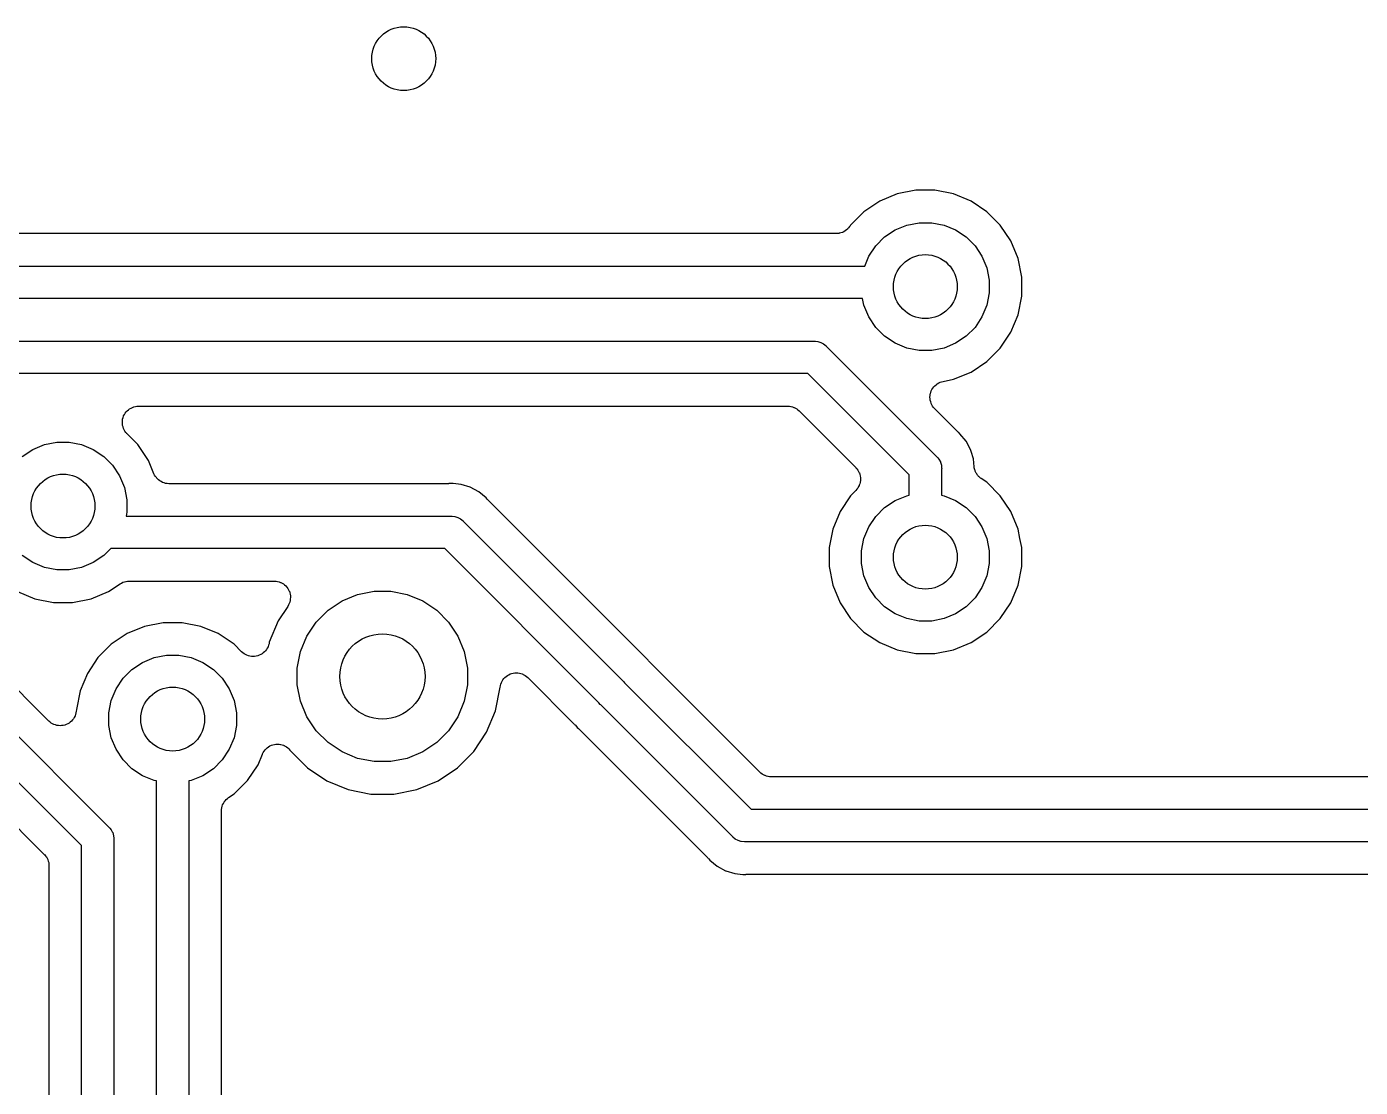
# Model space of a CAD drawing. Extents: x 0.48 to 2.43, y -7.79 to -4.85.
# Drawn here: x 1.7256 to 1.9722, y -5.8476 to -5.6516 of the extents above; entities that cross this region are included whole.
import ezdxf

# ---------------------------------------------------------------- set-up
doc = ezdxf.new("R2010")
doc.units = 0
doc.header["$MEASUREMENT"] = 0
doc.layers.add('BLACK', color=7, linetype='CONTINUOUS')

msp = doc.modelspace()

# ---------------------------------------------------------------- linework, layer by layer
at = {"layer": 'BLACK', "linetype": 'CONTINUOUS'}
for p, q in [((1.8833, -5.68382), (1.88038, -5.68577)), ((1.88654, -5.68248), (1.8833, -5.68382)), ((1.88998, -5.6818), (1.88654, -5.68248)), ((1.89349, -5.6818), (1.88998, -5.6818)), ((1.89693, -5.68248), (1.89349, -5.6818)), ((1.90017, -5.68382), (1.89693, -5.68248)), ((1.90309, -5.68577), (1.90017, -5.68382)), ((1.88038, -5.68577), (1.8779, -5.68825)), ((1.90461, -5.6873), (1.90309, -5.68577)), ((1.87754, -5.68873), (1.87736, -5.68895)), ((1.87772, -5.68852), (1.87754, -5.68873)), ((1.87773, -5.6885), (1.87772, -5.68852)), ((1.87774, -5.68849), (1.87773, -5.6885)), ((1.87773, -5.6885), (1.87773, -5.6885)), ((1.87773, -5.6885), (1.87773, -5.6885)), ((1.8779, -5.68825), (1.87774, -5.68849)), ((1.88614, -5.68914), (1.88829, -5.68825)), ((1.88829, -5.68825), (1.89057, -5.6878)), ((1.89057, -5.6878), (1.8929, -5.6878)), ((1.8929, -5.6878), (1.89518, -5.68825)), ((1.89518, -5.68825), (1.89733, -5.68914)), ((1.90462, -5.6873), (1.90461, -5.6873)), ((1.90557, -5.68825), (1.90462, -5.6873)), ((1.90752, -5.69117), (1.90557, -5.68825)), ((1.87525, -5.68982), (1.63118, -5.68982)), ((1.87553, -5.68979), (1.87525, -5.68982)), ((1.8758, -5.68977), (1.87553, -5.68979)), ((1.87582, -5.68976), (1.8758, -5.68977)), ((1.87583, -5.68976), (1.87582, -5.68976)), ((1.8761, -5.68968), (1.87583, -5.68976)), ((1.87636, -5.6896), (1.8761, -5.68968)), ((1.87638, -5.6896), (1.87636, -5.6896)), ((1.87639, -5.68959), (1.87638, -5.6896)), ((1.87664, -5.68946), (1.87639, -5.68959)), ((1.87688, -5.68933), (1.87664, -5.68946)), ((1.87689, -5.68932), (1.87688, -5.68933)), ((1.87691, -5.68932), (1.87689, -5.68932)), ((1.87712, -5.68914), (1.87691, -5.68932)), ((1.87734, -5.68897), (1.87712, -5.68914)), ((1.87735, -5.68896), (1.87734, -5.68897)), ((1.87736, -5.68895), (1.87735, -5.68896)), ((1.88256, -5.69208), (1.8842, -5.69043)), ((1.8842, -5.69043), (1.88614, -5.68914)), ((1.89733, -5.68914), (1.89926, -5.69043)), ((1.89926, -5.69043), (1.90091, -5.69208)), ((1.90886, -5.69441), (1.90752, -5.69117)), ((1.88127, -5.69401), (1.88256, -5.69208)), ((1.90091, -5.69208), (1.9022, -5.69401)), ((1.62562, -5.69582), (1.88052, -5.69582)), ((1.88052, -5.69582), (1.88127, -5.69401)), ((1.9022, -5.69401), (1.90309, -5.69616)), ((1.90309, -5.69616), (1.90354, -5.69844)), ((1.90954, -5.69785), (1.90886, -5.69441)), ((1.90354, -5.69844), (1.90354, -5.70077)), ((1.90954, -5.70136), (1.90954, -5.69785)), ((1.90354, -5.70077), (1.90309, -5.70305)), ((1.88013, -5.70182), (1.62562, -5.70182)), ((1.88038, -5.70305), (1.88013, -5.70182)), ((1.88127, -5.7052), (1.88038, -5.70305)), ((1.90309, -5.70305), (1.9022, -5.7052)), ((1.90886, -5.7048), (1.90954, -5.70136)), ((1.88256, -5.70714), (1.88127, -5.7052)), ((1.9022, -5.7052), (1.90091, -5.70714)), ((1.90752, -5.70804), (1.90886, -5.7048)), ((1.8842, -5.70878), (1.88256, -5.70714)), ((1.90091, -5.70714), (1.89926, -5.70878)), ((1.90557, -5.71096), (1.90752, -5.70804)), ((1.63402, -5.70969), (1.8711, -5.70969)), ((1.8711, -5.70969), (1.87125, -5.70968)), ((1.87125, -5.70968), (1.87139, -5.70969)), ((1.87139, -5.70969), (1.87139, -5.70969)), ((1.87139, -5.70969), (1.87183, -5.70974)), ((1.87183, -5.70974), (1.8724, -5.70991)), ((1.8724, -5.70991), (1.87292, -5.71019)), ((1.87292, -5.71019), (1.87338, -5.71056)), ((1.87338, -5.71056), (1.87347, -5.71068)), ((1.87347, -5.71068), (1.89375, -5.73095)), ((1.88614, -5.71007), (1.8842, -5.70878)), ((1.88829, -5.71096), (1.88614, -5.71007)), ((1.89057, -5.71142), (1.88829, -5.71096)), ((1.89518, -5.71096), (1.8929, -5.71142)), ((1.89733, -5.71007), (1.89518, -5.71096)), ((1.89926, -5.70878), (1.89733, -5.71007)), ((1.90309, -5.71344), (1.90557, -5.71096)), ((1.8929, -5.71142), (1.89057, -5.71142)), ((1.90017, -5.71539), (1.90309, -5.71344)), ((1.87, -5.71569), (1.63512, -5.71569)), ((1.88873, -5.73442), (1.87, -5.71569)), ((1.89693, -5.71673), (1.90017, -5.71539)), ((1.89295, -5.71864), (1.89309, -5.71838)), ((1.89309, -5.71838), (1.8931, -5.71838)), ((1.8931, -5.71837), (1.89328, -5.71816)), ((1.8931, -5.71838), (1.8931, -5.71837)), ((1.89328, -5.71816), (1.89347, -5.71793)), ((1.89347, -5.71793), (1.89348, -5.71792)), ((1.89347, -5.71793), (1.89347, -5.71793)), ((1.89348, -5.71792), (1.8937, -5.71774)), ((1.8937, -5.71774), (1.89392, -5.71756)), ((1.89392, -5.71756), (1.89393, -5.71756)), ((1.89393, -5.71755), (1.89419, -5.71742)), ((1.89393, -5.71756), (1.89393, -5.71755)), ((1.89419, -5.71742), (1.89444, -5.71729)), ((1.89444, -5.71729), (1.89444, -5.71728)), ((1.89444, -5.71728), (1.89445, -5.71728)), ((1.89445, -5.71728), (1.89472, -5.7172)), ((1.89472, -5.7172), (1.895, -5.71712)), ((1.895, -5.71712), (1.89693, -5.71673)), ((1.89258, -5.72003), (1.89261, -5.71975)), ((1.89258, -5.72004), (1.89258, -5.72003)), ((1.89258, -5.72003), (1.89258, -5.72003)), ((1.89261, -5.72032), (1.89258, -5.72004)), ((1.89261, -5.71975), (1.89264, -5.71946)), ((1.89263, -5.72061), (1.89261, -5.72032)), ((1.89263, -5.72062), (1.89263, -5.72061)), ((1.89264, -5.72062), (1.89263, -5.72062)), ((1.89264, -5.71946), (1.89264, -5.71945)), ((1.89264, -5.71945), (1.89265, -5.71945)), ((1.89272, -5.72089), (1.89264, -5.72062)), ((1.89265, -5.71945), (1.89273, -5.71918)), ((1.8928, -5.72117), (1.89272, -5.72089)), ((1.89273, -5.71918), (1.89282, -5.7189)), ((1.89282, -5.71889), (1.89295, -5.71864)), ((1.89282, -5.7189), (1.89282, -5.71889)), ((1.89282, -5.71889), (1.89282, -5.71889)), ((1.74349, -5.72352), (1.74362, -5.72327)), ((1.74362, -5.72327), (1.74376, -5.72302)), ((1.74376, -5.72302), (1.74377, -5.72301)), ((1.74377, -5.72301), (1.74396, -5.72278)), ((1.74377, -5.72301), (1.74377, -5.72301)), ((1.74396, -5.72278), (1.74414, -5.72256)), ((1.74414, -5.72256), (1.74437, -5.72237)), ((1.74414, -5.72256), (1.74414, -5.72256)), ((1.74414, -5.72256), (1.74414, -5.72256)), ((1.74437, -5.72237), (1.74459, -5.72219)), ((1.74459, -5.72219), (1.74459, -5.72219)), ((1.74459, -5.72219), (1.7446, -5.72219)), ((1.7446, -5.72219), (1.74486, -5.72205)), ((1.74486, -5.72205), (1.74511, -5.72192)), ((1.74511, -5.72192), (1.74511, -5.72192)), ((1.74511, -5.72192), (1.74512, -5.72192)), ((1.74512, -5.72192), (1.7454, -5.72183)), ((1.7454, -5.72183), (1.74567, -5.72175)), ((1.74567, -5.72175), (1.74567, -5.72175)), ((1.74567, -5.72175), (1.74568, -5.72175)), ((1.74568, -5.72175), (1.74596, -5.72172)), ((1.74596, -5.72172), (1.74625, -5.72169)), ((1.74625, -5.72169), (1.86627, -5.72169)), ((1.86627, -5.72169), (1.86629, -5.72169)), ((1.86629, -5.72169), (1.86629, -5.72169)), ((1.86629, -5.72169), (1.86629, -5.72169)), ((1.86629, -5.72169), (1.86632, -5.72169)), ((1.86632, -5.72169), (1.86659, -5.72172)), ((1.86659, -5.72172), (1.86687, -5.72175)), ((1.86687, -5.72175), (1.86688, -5.72176)), ((1.86688, -5.72176), (1.8669, -5.72176)), ((1.8669, -5.72176), (1.86716, -5.72184)), ((1.86716, -5.72184), (1.86743, -5.72192)), ((1.86743, -5.72192), (1.86744, -5.72193)), ((1.86744, -5.72193), (1.86746, -5.72194)), ((1.86746, -5.72194), (1.8677, -5.72207)), ((1.8677, -5.72207), (1.86794, -5.7222)), ((1.86794, -5.7222), (1.86796, -5.72221)), ((1.86796, -5.72221), (1.86797, -5.72222)), ((1.86797, -5.72222), (1.86818, -5.7224)), ((1.86818, -5.7224), (1.8684, -5.72257)), ((1.8684, -5.72257), (1.87887, -5.73304)), ((1.8928, -5.72118), (1.8928, -5.72117)), ((1.8928, -5.72119), (1.8928, -5.72118)), ((1.89293, -5.72143), (1.8928, -5.72119)), ((1.89307, -5.72169), (1.89293, -5.72143)), ((1.89307, -5.7217), (1.89307, -5.72169)), ((1.89325, -5.72192), (1.89307, -5.7217)), ((1.89307, -5.7217), (1.89307, -5.7217)), ((1.89343, -5.72215), (1.89325, -5.72192)), ((1.89344, -5.72216), (1.89343, -5.72215)), ((1.89346, -5.72218), (1.89344, -5.72216)), ((1.89344, -5.72216), (1.89344, -5.72216)), ((1.89344, -5.72216), (1.89344, -5.72216)), ((1.89768, -5.7264), (1.89346, -5.72218)), ((1.74325, -5.72466), (1.74328, -5.72438)), ((1.74325, -5.72467), (1.74325, -5.72466)), ((1.74328, -5.72495), (1.74325, -5.72467)), ((1.74325, -5.72467), (1.74325, -5.72467)), ((1.74328, -5.72438), (1.74331, -5.72409)), ((1.7433, -5.72525), (1.74328, -5.72495)), ((1.7433, -5.72526), (1.7433, -5.72525)), ((1.7433, -5.72525), (1.7433, -5.72525)), ((1.74338, -5.72553), (1.7433, -5.72526)), ((1.74331, -5.72408), (1.7434, -5.72381)), ((1.74331, -5.72409), (1.74331, -5.72408)), ((1.74331, -5.72408), (1.74331, -5.72408)), ((1.74347, -5.72581), (1.74338, -5.72553)), ((1.7434, -5.72381), (1.74348, -5.72353)), ((1.74347, -5.72582), (1.74347, -5.72581)), ((1.74347, -5.72581), (1.74347, -5.72581)), ((1.7436, -5.72607), (1.74347, -5.72582)), ((1.74348, -5.72353), (1.74349, -5.72353)), ((1.74349, -5.72353), (1.74349, -5.72352)), ((1.74373, -5.72633), (1.7436, -5.72607)), ((1.74374, -5.72633), (1.74373, -5.72633)), ((1.74374, -5.72634), (1.74374, -5.72633)), ((1.74392, -5.72655), (1.74374, -5.72634)), ((1.7441, -5.72678), (1.74392, -5.72655)), ((1.74411, -5.72679), (1.7441, -5.72678)), ((1.74413, -5.72681), (1.74411, -5.72679)), ((1.74411, -5.72679), (1.74411, -5.72679)), ((1.74411, -5.72679), (1.74411, -5.72679)), ((1.74612, -5.7288), (1.74413, -5.72681)), ((1.89778, -5.72648), (1.89768, -5.7264)), ((1.89787, -5.72657), (1.89778, -5.72648)), ((1.8979, -5.7266), (1.89787, -5.72657)), ((1.89813, -5.72679), (1.8979, -5.7266)), ((1.89925, -5.72816), (1.89813, -5.72679)), ((1.90009, -5.72972), (1.89925, -5.72816)), ((1.72475, -5.73098), (1.72669, -5.72969)), ((1.72669, -5.72969), (1.72884, -5.7288)), ((1.72884, -5.7288), (1.73112, -5.72835)), ((1.73112, -5.72835), (1.73345, -5.72835)), ((1.73345, -5.72835), (1.73573, -5.7288)), ((1.73573, -5.7288), (1.73788, -5.72969)), ((1.73788, -5.72969), (1.73981, -5.73098)), ((1.74807, -5.73172), (1.74612, -5.7288)), ((1.90019, -5.73007), (1.90009, -5.72972)), ((1.9006, -5.73142), (1.90019, -5.73007)), ((1.90019, -5.73007), (1.90019, -5.73007)), ((1.73981, -5.73098), (1.74146, -5.73263)), ((1.74146, -5.73263), (1.74275, -5.73456)), ((1.74909, -5.73418), (1.74807, -5.73172)), ((1.87887, -5.73304), (1.87888, -5.73306)), ((1.87888, -5.73306), (1.87888, -5.73306)), ((1.87888, -5.73306), (1.87888, -5.73306)), ((1.87888, -5.73306), (1.8789, -5.73307)), ((1.8789, -5.73307), (1.87907, -5.73329)), ((1.89375, -5.73095), (1.89386, -5.73105)), ((1.89386, -5.73105), (1.89405, -5.73127)), ((1.89405, -5.73127), (1.89424, -5.73151)), ((1.89424, -5.73151), (1.8945, -5.732)), ((1.8945, -5.732), (1.89452, -5.73203)), ((1.89452, -5.73203), (1.89469, -5.73259)), ((1.89469, -5.73259), (1.89473, -5.73301)), ((1.89473, -5.73301), (1.89475, -5.73318)), ((1.89475, -5.73318), (1.89473, -5.73333)), ((1.90075, -5.73289), (1.9006, -5.73142)), ((1.90077, -5.73301), (1.90075, -5.73289)), ((1.90078, -5.73315), (1.90077, -5.73301)), ((1.90079, -5.73316), (1.90078, -5.73315)), ((1.90079, -5.73317), (1.90079, -5.73316)), ((1.90083, -5.73331), (1.90079, -5.73317)), ((1.74275, -5.73456), (1.74364, -5.73671)), ((1.74922, -5.73443), (1.74909, -5.73418)), ((1.74935, -5.73467), (1.74922, -5.73443)), ((1.74936, -5.73468), (1.74935, -5.73467)), ((1.74936, -5.7347), (1.74936, -5.73468)), ((1.74954, -5.73491), (1.74936, -5.7347)), ((1.74971, -5.73513), (1.74954, -5.73491)), ((1.74972, -5.73514), (1.74971, -5.73513)), ((1.74973, -5.73515), (1.74972, -5.73514)), ((1.74995, -5.73533), (1.74973, -5.73515)), ((1.75016, -5.73551), (1.74995, -5.73533)), ((1.75017, -5.73551), (1.75016, -5.73551)), ((1.75018, -5.73552), (1.75017, -5.73551)), ((1.75043, -5.73565), (1.75018, -5.73552)), ((1.75068, -5.73579), (1.75043, -5.73565)), ((1.87907, -5.73329), (1.87925, -5.73351)), ((1.87925, -5.73351), (1.87925, -5.73352)), ((1.87925, -5.73352), (1.87926, -5.73353)), ((1.87926, -5.73353), (1.87939, -5.73378)), ((1.87939, -5.73378), (1.87952, -5.73403)), ((1.87952, -5.73403), (1.87953, -5.73404)), ((1.87953, -5.73404), (1.87953, -5.73405)), ((1.87953, -5.73405), (1.87961, -5.73431)), ((1.87961, -5.73431), (1.87969, -5.73459)), ((1.87969, -5.73459), (1.87969, -5.7346)), ((1.87969, -5.7346), (1.87969, -5.73461)), ((1.87969, -5.73461), (1.87972, -5.73489)), ((1.87971, -5.73547), (1.87969, -5.73576)), ((1.87974, -5.73519), (1.87971, -5.73547)), ((1.87972, -5.73489), (1.87974, -5.73517)), ((1.87974, -5.73517), (1.87974, -5.73518)), ((1.87974, -5.73518), (1.87974, -5.73519)), ((1.88873, -5.73816), (1.88873, -5.73442)), ((1.89473, -5.73333), (1.89473, -5.73816)), ((1.90086, -5.73345), (1.90083, -5.73331)), ((1.90091, -5.73358), (1.90086, -5.73345)), ((1.90095, -5.73371), (1.90091, -5.73358)), ((1.90096, -5.73373), (1.90095, -5.73371)), ((1.90101, -5.73384), (1.90096, -5.73373)), ((1.90096, -5.73373), (1.90096, -5.73373)), ((1.90102, -5.73385), (1.90101, -5.73384)), ((1.90108, -5.73399), (1.90102, -5.73385)), ((1.90115, -5.73411), (1.90108, -5.73399)), ((1.90122, -5.73423), (1.90115, -5.73411)), ((1.90123, -5.73425), (1.90122, -5.73423)), ((1.90126, -5.73428), (1.90123, -5.73425)), ((1.90123, -5.73425), (1.90123, -5.73425)), ((1.90132, -5.73435), (1.90126, -5.73428)), ((1.9014, -5.73448), (1.90132, -5.73435)), ((1.9015, -5.73458), (1.9014, -5.73448)), ((1.90158, -5.73469), (1.9015, -5.73458)), ((1.9017, -5.73479), (1.90158, -5.73469)), ((1.90181, -5.7349), (1.9017, -5.73479)), ((1.90193, -5.73498), (1.90181, -5.7349)), ((1.90203, -5.73507), (1.90193, -5.73498)), ((1.90207, -5.73509), (1.90203, -5.73507)), ((1.90309, -5.73577), (1.90207, -5.73509)), ((1.74364, -5.73671), (1.74409, -5.73899)), ((1.75069, -5.73579), (1.75068, -5.73579)), ((1.7507, -5.7358), (1.75069, -5.73579)), ((1.75097, -5.73588), (1.7507, -5.7358)), ((1.75123, -5.73597), (1.75097, -5.73588)), ((1.75125, -5.73597), (1.75123, -5.73597)), ((1.75126, -5.73597), (1.75125, -5.73597)), ((1.75154, -5.736), (1.75126, -5.73597)), ((1.75182, -5.73603), (1.75154, -5.736)), ((1.75184, -5.73603), (1.75182, -5.73603)), ((1.75186, -5.73603), (1.75184, -5.73603)), ((1.75184, -5.73603), (1.75184, -5.73603)), ((1.75184, -5.73603), (1.75184, -5.73603)), ((1.80353, -5.73603), (1.75186, -5.73603)), ((1.80365, -5.73602), (1.80353, -5.73603)), ((1.80378, -5.73602), (1.80365, -5.73602)), ((1.80382, -5.73602), (1.80378, -5.73602)), ((1.80412, -5.73599), (1.80382, -5.73602)), ((1.80441, -5.73602), (1.80412, -5.73599)), ((1.80588, -5.73616), (1.80441, -5.73602)), ((1.80441, -5.73602), (1.80441, -5.73602)), ((1.80758, -5.73668), (1.80588, -5.73616)), ((1.80914, -5.73751), (1.80758, -5.73668)), ((1.81051, -5.73864), (1.80914, -5.73751)), ((1.87887, -5.73728), (1.8779, -5.73825)), ((1.87905, -5.73706), (1.87887, -5.73728)), ((1.87923, -5.73685), (1.87905, -5.73706)), ((1.87924, -5.73683), (1.87923, -5.73684)), ((1.87923, -5.73684), (1.87923, -5.73685)), ((1.87937, -5.73658), (1.87924, -5.73683)), ((1.87951, -5.73634), (1.87937, -5.73658)), ((1.8796, -5.73604), (1.87951, -5.73632)), ((1.87951, -5.73632), (1.87951, -5.73633)), ((1.87951, -5.73633), (1.87951, -5.73634)), ((1.87968, -5.73578), (1.8796, -5.73604)), ((1.87969, -5.73576), (1.87968, -5.73577)), ((1.87968, -5.73577), (1.87968, -5.73578)), ((1.88829, -5.73825), (1.88873, -5.73816)), ((1.89473, -5.73816), (1.89518, -5.73825)), ((1.90557, -5.73825), (1.90309, -5.73577)), ((1.74409, -5.73899), (1.74409, -5.74132)), ((1.8107, -5.73887), (1.81051, -5.73864)), ((1.81079, -5.73896), (1.8107, -5.73887)), ((1.81087, -5.73905), (1.81079, -5.73896)), ((1.8109, -5.73908), (1.81087, -5.73905)), ((1.83969, -5.76787), (1.8109, -5.73908)), ((1.8779, -5.73825), (1.87595, -5.74117)), ((1.88256, -5.74208), (1.8842, -5.74043)), ((1.8842, -5.74043), (1.88614, -5.73914)), ((1.88614, -5.73914), (1.88829, -5.73825)), ((1.89518, -5.73825), (1.89733, -5.73914)), ((1.89733, -5.73914), (1.89926, -5.74043)), ((1.89926, -5.74043), (1.90091, -5.74208)), ((1.90752, -5.74117), (1.90557, -5.73825)), ((1.74409, -5.74132), (1.74395, -5.74203)), ((1.74395, -5.74203), (1.80397, -5.74203)), ((1.80397, -5.74203), (1.80412, -5.74202)), ((1.80412, -5.74202), (1.80426, -5.74203)), ((1.80426, -5.74203), (1.80426, -5.74203)), ((1.80426, -5.74203), (1.80471, -5.74207)), ((1.80471, -5.74207), (1.80527, -5.74225)), ((1.80527, -5.74225), (1.80579, -5.74252)), ((1.80579, -5.74252), (1.80625, -5.7429)), ((1.80625, -5.7429), (1.80634, -5.74301)), ((1.80634, -5.74301), (1.83576, -5.77243)), ((1.87595, -5.74117), (1.87461, -5.74441)), ((1.88127, -5.74401), (1.88256, -5.74208)), ((1.90091, -5.74208), (1.9022, -5.74401)), ((1.90886, -5.74441), (1.90752, -5.74117)), ((1.87461, -5.74441), (1.87392, -5.74785)), ((1.88038, -5.74616), (1.88127, -5.74401)), ((1.9022, -5.74401), (1.90309, -5.74616)), ((1.90921, -5.74618), (1.90886, -5.74441)), ((1.74111, -5.74803), (1.73981, -5.74933)), ((1.80287, -5.74803), (1.74111, -5.74803)), ((1.83137, -5.77653), (1.80287, -5.74803)), ((1.87392, -5.74785), (1.87392, -5.75136)), ((1.87992, -5.74844), (1.88038, -5.74616)), ((1.90309, -5.74616), (1.90354, -5.74844)), ((1.90954, -5.74785), (1.90921, -5.74618)), ((1.90954, -5.75136), (1.90954, -5.74785)), ((1.72669, -5.75062), (1.72475, -5.74933)), ((1.73981, -5.74933), (1.73788, -5.75062)), ((1.87992, -5.75077), (1.87992, -5.74844)), ((1.90354, -5.74844), (1.90354, -5.75077)), ((1.72884, -5.75151), (1.72669, -5.75062)), ((1.73112, -5.75197), (1.72884, -5.75151)), ((1.73345, -5.75197), (1.73112, -5.75197)), ((1.73573, -5.75151), (1.73345, -5.75197)), ((1.73788, -5.75062), (1.73573, -5.75151)), ((1.87392, -5.75136), (1.87461, -5.7548)), ((1.88038, -5.75305), (1.87992, -5.75077)), ((1.90354, -5.75077), (1.90309, -5.75305)), ((1.90886, -5.7548), (1.90954, -5.75136)), ((1.74072, -5.75594), (1.74282, -5.75454)), ((1.74282, -5.75454), (1.74283, -5.75453)), ((1.74283, -5.75453), (1.74286, -5.75451)), ((1.74283, -5.75453), (1.74283, -5.75453)), ((1.74283, -5.75453), (1.74283, -5.75453)), ((1.74286, -5.75451), (1.7431, -5.75439)), ((1.7431, -5.75439), (1.74335, -5.75426)), ((1.74335, -5.75426), (1.74336, -5.75425)), ((1.74336, -5.75425), (1.74338, -5.75425)), ((1.74338, -5.75425), (1.74364, -5.75417)), ((1.74364, -5.75417), (1.74391, -5.75409)), ((1.74391, -5.75409), (1.74392, -5.75409)), ((1.74392, -5.75409), (1.74394, -5.75408)), ((1.74394, -5.75408), (1.74421, -5.75406)), ((1.74421, -5.75406), (1.74449, -5.75403)), ((1.74449, -5.75403), (1.77134, -5.75403)), ((1.77134, -5.75403), (1.77137, -5.75403)), ((1.77137, -5.75403), (1.77137, -5.75403)), ((1.77137, -5.75403), (1.77137, -5.75403)), ((1.77137, -5.75403), (1.77139, -5.75403)), ((1.77139, -5.75403), (1.77168, -5.75406)), ((1.77168, -5.75406), (1.77196, -5.75409)), ((1.77196, -5.75409), (1.77196, -5.7541)), ((1.77196, -5.7541), (1.77197, -5.7541)), ((1.77197, -5.7541), (1.77224, -5.75418)), ((1.77224, -5.75418), (1.77251, -5.75427)), ((1.77251, -5.75427), (1.77252, -5.75427)), ((1.77252, -5.75427), (1.77253, -5.75427)), ((1.77253, -5.75427), (1.77278, -5.75441)), ((1.77278, -5.75441), (1.77303, -5.75455)), ((1.77303, -5.75455), (1.77303, -5.75455)), ((1.77303, -5.75455), (1.77304, -5.75456)), ((1.77304, -5.75456), (1.77325, -5.75474)), ((1.77325, -5.75474), (1.77348, -5.75492)), ((1.77348, -5.75492), (1.77348, -5.75493)), ((1.77348, -5.75493), (1.77349, -5.75493)), ((1.77349, -5.75493), (1.77366, -5.75515)), ((1.77366, -5.75515), (1.77385, -5.75538)), ((1.77385, -5.75538), (1.77385, -5.75538)), ((1.77385, -5.75538), (1.77385, -5.75539)), ((1.77385, -5.75539), (1.77399, -5.75564)), ((1.87461, -5.7548), (1.87595, -5.75804)), ((1.88127, -5.7552), (1.88038, -5.75305)), ((1.88256, -5.75714), (1.88127, -5.7552)), ((1.9022, -5.7552), (1.90091, -5.75714)), ((1.90309, -5.75305), (1.9022, -5.7552)), ((1.90752, -5.75804), (1.90886, -5.7548)), ((1.72385, -5.75594), (1.72709, -5.75728)), ((1.72709, -5.75728), (1.73053, -5.75797)), ((1.73404, -5.75797), (1.73748, -5.75728)), ((1.73748, -5.75728), (1.74072, -5.75594)), ((1.77399, -5.75564), (1.77412, -5.7559)), ((1.77412, -5.7559), (1.77412, -5.7559)), ((1.77412, -5.7559), (1.77413, -5.75591)), ((1.7742, -5.75791), (1.77412, -5.75818)), ((1.77413, -5.75591), (1.77421, -5.75618)), ((1.77428, -5.75763), (1.7742, -5.75791)), ((1.77421, -5.75618), (1.77429, -5.75646)), ((1.77429, -5.75762), (1.77428, -5.75763)), ((1.77428, -5.75763), (1.77428, -5.75763)), ((1.77429, -5.75646), (1.77429, -5.75646)), ((1.77429, -5.75646), (1.77429, -5.75647)), ((1.77429, -5.75647), (1.77432, -5.75674)), ((1.77431, -5.75733), (1.77429, -5.75762)), ((1.77434, -5.75705), (1.77431, -5.75733)), ((1.77432, -5.75674), (1.77434, -5.75704)), ((1.77434, -5.75704), (1.77434, -5.75705)), ((1.77434, -5.75705), (1.77434, -5.75705)), ((1.7813, -5.75942), (1.78388, -5.7577)), ((1.78388, -5.7577), (1.78675, -5.75651)), ((1.78675, -5.75651), (1.78979, -5.75591)), ((1.78979, -5.75591), (1.79289, -5.75591)), ((1.79289, -5.75591), (1.79593, -5.75651)), ((1.79593, -5.75651), (1.7988, -5.7577)), ((1.7988, -5.7577), (1.80138, -5.75942)), ((1.8842, -5.75878), (1.88256, -5.75714)), ((1.90091, -5.75714), (1.89926, -5.75878)), ((1.73053, -5.75797), (1.73404, -5.75797)), ((1.77384, -5.7587), (1.77207, -5.76135)), ((1.77398, -5.75844), (1.77384, -5.7587)), ((1.77411, -5.75819), (1.77398, -5.75844)), ((1.77412, -5.75818), (1.77411, -5.75819)), ((1.77411, -5.75819), (1.77411, -5.75819)), ((1.77911, -5.76161), (1.7813, -5.75942)), ((1.80138, -5.75942), (1.80357, -5.76161)), ((1.87595, -5.75804), (1.8779, -5.76096)), ((1.88614, -5.76007), (1.8842, -5.75878)), ((1.88829, -5.76096), (1.88614, -5.76007)), ((1.89733, -5.76007), (1.89518, -5.76096)), ((1.89926, -5.75878), (1.89733, -5.76007)), ((1.90557, -5.76096), (1.90752, -5.75804)), ((1.72963, -5.77989), (1.71151, -5.76177)), ((1.74736, -5.7624), (1.74412, -5.76374)), ((1.7508, -5.76172), (1.74736, -5.7624)), ((1.75431, -5.76172), (1.7508, -5.76172)), ((1.75775, -5.7624), (1.75431, -5.76172)), ((1.761, -5.76374), (1.75775, -5.7624)), ((1.77207, -5.76135), (1.77043, -5.76531)), ((1.77738, -5.76419), (1.77911, -5.76161)), ((1.80357, -5.76161), (1.80529, -5.76419)), ((1.8779, -5.76096), (1.88038, -5.76344)), ((1.89057, -5.76142), (1.88829, -5.76096)), ((1.8929, -5.76142), (1.89057, -5.76142)), ((1.89518, -5.76096), (1.8929, -5.76142)), ((1.90309, -5.76344), (1.90557, -5.76096)), ((1.74412, -5.76374), (1.74121, -5.76569)), ((1.76391, -5.76569), (1.761, -5.76374)), ((1.77043, -5.76531), (1.77038, -5.76556)), ((1.7762, -5.76706), (1.77738, -5.76419)), ((1.80529, -5.76419), (1.80648, -5.76706)), ((1.88038, -5.76344), (1.8833, -5.76539)), ((1.90017, -5.76539), (1.90309, -5.76344)), ((1.70695, -5.7657), (1.7407, -5.79945)), ((1.74121, -5.76569), (1.73872, -5.76817)), ((1.74911, -5.76817), (1.7514, -5.76772)), ((1.7514, -5.76772), (1.75372, -5.76772)), ((1.75372, -5.76772), (1.756, -5.76817)), ((1.76531, -5.76709), (1.76391, -5.76569)), ((1.76554, -5.76728), (1.76531, -5.76709)), ((1.76575, -5.76746), (1.76554, -5.76728)), ((1.76576, -5.76746), (1.76575, -5.76746)), ((1.76577, -5.76746), (1.76576, -5.76746)), ((1.76602, -5.7676), (1.76577, -5.76746)), ((1.76627, -5.76774), (1.76602, -5.7676)), ((1.76628, -5.76774), (1.76627, -5.76774)), ((1.76656, -5.76783), (1.76628, -5.76774)), ((1.76628, -5.76774), (1.76628, -5.76774)), ((1.76856, -5.76775), (1.76829, -5.76783)), ((1.76857, -5.76775), (1.76856, -5.76775)), ((1.76856, -5.76775), (1.76856, -5.76775)), ((1.76883, -5.76761), (1.76857, -5.76775)), ((1.76908, -5.76748), (1.76883, -5.76761)), ((1.76909, -5.76748), (1.76908, -5.76748)), ((1.76908, -5.76748), (1.76908, -5.76748)), ((1.76931, -5.76729), (1.76909, -5.76748)), ((1.76953, -5.76712), (1.76931, -5.76729)), ((1.76954, -5.76711), (1.76953, -5.76712)), ((1.76973, -5.76689), (1.76954, -5.76711)), ((1.76954, -5.76711), (1.76954, -5.76711)), ((1.76991, -5.76667), (1.76973, -5.76689)), ((1.76992, -5.76666), (1.76991, -5.76666)), ((1.76991, -5.76666), (1.76991, -5.76667)), ((1.77005, -5.76641), (1.76992, -5.76666)), ((1.77019, -5.76616), (1.77005, -5.76641)), ((1.7702, -5.76614), (1.77019, -5.76615)), ((1.77019, -5.76615), (1.77019, -5.76616)), ((1.77028, -5.76588), (1.7702, -5.76614)), ((1.77037, -5.7656), (1.77028, -5.76588)), ((1.77038, -5.76556), (1.77037, -5.76559)), ((1.77037, -5.76559), (1.77037, -5.76559)), ((1.77037, -5.76559), (1.77037, -5.76559)), ((1.77037, -5.76559), (1.77037, -5.7656)), ((1.77559, -5.7701), (1.7762, -5.76706)), ((1.80648, -5.76706), (1.80709, -5.7701)), ((1.8833, -5.76539), (1.88654, -5.76673)), ((1.88654, -5.76673), (1.88998, -5.76742)), ((1.88998, -5.76742), (1.89349, -5.76742)), ((1.89349, -5.76742), (1.89693, -5.76673)), ((1.89693, -5.76673), (1.90017, -5.76539)), ((1.73872, -5.76817), (1.73678, -5.77109)), ((1.74503, -5.77035), (1.74696, -5.76906)), ((1.74696, -5.76906), (1.74911, -5.76817)), ((1.756, -5.76817), (1.75815, -5.76906)), ((1.75815, -5.76906), (1.76009, -5.77035)), ((1.76683, -5.76791), (1.76656, -5.76783)), ((1.76684, -5.76791), (1.76683, -5.76791)), ((1.76713, -5.76794), (1.76684, -5.76791)), ((1.76684, -5.76791), (1.76684, -5.76791)), ((1.76741, -5.76797), (1.76713, -5.76794)), ((1.76742, -5.76797), (1.76741, -5.76797)), ((1.76771, -5.76794), (1.76742, -5.76797)), ((1.76742, -5.76797), (1.76742, -5.76797)), ((1.76799, -5.76792), (1.76771, -5.76794)), ((1.768, -5.76792), (1.76799, -5.76792)), ((1.76801, -5.76792), (1.768, -5.76792)), ((1.76829, -5.76783), (1.76801, -5.76792)), ((1.77559, -5.7732), (1.77559, -5.7701)), ((1.80709, -5.7701), (1.80709, -5.7732)), ((1.83978, -5.76795), (1.83969, -5.76787)), ((1.83987, -5.76804), (1.83978, -5.76795)), ((1.8399, -5.76807), (1.83987, -5.76804)), ((1.84013, -5.76826), (1.8399, -5.76807)), ((1.84046, -5.76866), (1.84013, -5.76826)), ((1.84055, -5.76875), (1.84046, -5.76866)), ((1.84063, -5.76885), (1.84055, -5.76875)), ((1.84066, -5.76888), (1.84063, -5.76885)), ((1.85751, -5.78573), (1.84066, -5.76888)), ((1.73568, -5.80292), (1.70348, -5.77072)), ((1.73678, -5.77109), (1.73543, -5.77433)), ((1.74209, -5.77393), (1.74338, -5.772)), ((1.74338, -5.772), (1.74503, -5.77035)), ((1.76009, -5.77035), (1.76173, -5.772)), ((1.76173, -5.772), (1.76303, -5.77393)), ((1.81333, -5.77279), (1.81347, -5.77253)), ((1.81347, -5.77253), (1.81361, -5.77229)), ((1.81361, -5.77228), (1.8138, -5.77205)), ((1.81361, -5.77229), (1.81361, -5.77228)), ((1.81361, -5.77228), (1.81361, -5.77228)), ((1.8138, -5.77205), (1.81398, -5.77184)), ((1.81398, -5.77184), (1.81398, -5.77183)), ((1.81398, -5.77183), (1.81399, -5.77183)), ((1.81399, -5.77183), (1.81421, -5.77165)), ((1.81421, -5.77165), (1.81444, -5.77147)), ((1.81444, -5.77146), (1.81469, -5.77133)), ((1.81444, -5.77147), (1.81444, -5.77146)), ((1.81444, -5.77146), (1.81444, -5.77146)), ((1.81469, -5.77133), (1.81495, -5.77119)), ((1.81495, -5.77119), (1.81496, -5.77119)), ((1.81496, -5.77119), (1.81523, -5.77111)), ((1.81496, -5.77119), (1.81496, -5.77119)), ((1.81523, -5.77111), (1.81551, -5.77103)), ((1.81551, -5.77103), (1.81552, -5.77103)), ((1.81552, -5.77102), (1.81581, -5.771)), ((1.81552, -5.77103), (1.81552, -5.77102)), ((1.81581, -5.771), (1.8161, -5.77097)), ((1.8161, -5.77097), (1.8161, -5.77097)), ((1.8161, -5.77097), (1.81611, -5.77097)), ((1.81611, -5.77097), (1.8164, -5.771)), ((1.8164, -5.771), (1.81668, -5.77103)), ((1.81668, -5.77103), (1.81668, -5.77103)), ((1.81668, -5.77103), (1.81669, -5.77103)), ((1.81669, -5.77103), (1.81696, -5.77112)), ((1.81696, -5.77112), (1.81724, -5.7712)), ((1.81724, -5.7712), (1.81724, -5.7712)), ((1.81724, -5.7712), (1.81725, -5.77121)), ((1.81725, -5.77121), (1.8175, -5.77134)), ((1.8175, -5.77134), (1.81776, -5.77148)), ((1.81776, -5.77148), (1.81776, -5.77148)), ((1.81776, -5.77148), (1.81776, -5.77148)), ((1.81776, -5.77148), (1.81798, -5.77166)), ((1.81798, -5.77166), (1.81821, -5.77185)), ((1.81821, -5.77185), (1.82682, -5.78046)), ((1.83576, -5.77243), (1.83587, -5.77252)), ((1.83587, -5.77252), (1.83599, -5.77267)), ((1.83599, -5.77267), (1.83611, -5.77281)), ((1.73543, -5.77433), (1.73475, -5.77777)), ((1.7412, -5.77608), (1.74209, -5.77393)), ((1.76303, -5.77393), (1.76392, -5.77608)), ((1.7762, -5.77625), (1.77559, -5.7732)), ((1.80709, -5.7732), (1.80648, -5.77625)), ((1.81225, -5.778), (1.81312, -5.77362)), ((1.81312, -5.77362), (1.81315, -5.77336)), ((1.81315, -5.77335), (1.81324, -5.77307)), ((1.81315, -5.77336), (1.81315, -5.77335)), ((1.81315, -5.77335), (1.81315, -5.77335)), ((1.81324, -5.77307), (1.81333, -5.7728)), ((1.81333, -5.7728), (1.81333, -5.77279)), ((1.81333, -5.77279), (1.81333, -5.77279)), ((1.83611, -5.77281), (1.85951, -5.79621)), ((1.70188, -5.7776), (1.72881, -5.80453)), ((1.74075, -5.77836), (1.7412, -5.77608)), ((1.76392, -5.77608), (1.76437, -5.77836)), ((1.77738, -5.77911), (1.7762, -5.77625)), ((1.80648, -5.77625), (1.80529, -5.77911)), ((1.83161, -5.77682), (1.83137, -5.77653)), ((1.83172, -5.77691), (1.83161, -5.77682)), ((1.85604, -5.80123), (1.83172, -5.77691)), ((1.72985, -5.78007), (1.72963, -5.77989)), ((1.73007, -5.78026), (1.72985, -5.78007)), ((1.73363, -5.78009), (1.7334, -5.78027)), ((1.73385, -5.77991), (1.73363, -5.78009)), ((1.73404, -5.77969), (1.73385, -5.77991)), ((1.73385, -5.77991), (1.73385, -5.77991)), ((1.73385, -5.77991), (1.73385, -5.77991)), ((1.73422, -5.77946), (1.73404, -5.77969)), ((1.73423, -5.77946), (1.73422, -5.77946)), ((1.73437, -5.77921), (1.73423, -5.77946)), ((1.73423, -5.77946), (1.73423, -5.77946)), ((1.73451, -5.77895), (1.73437, -5.77921)), ((1.73459, -5.77867), (1.73451, -5.77894)), ((1.73451, -5.77894), (1.73451, -5.77895)), ((1.73451, -5.77895), (1.73451, -5.77895)), ((1.73468, -5.77839), (1.73459, -5.77867)), ((1.73472, -5.7781), (1.73468, -5.77838)), ((1.73468, -5.77838), (1.73468, -5.77839)), ((1.73468, -5.77839), (1.73468, -5.77839)), ((1.73475, -5.77781), (1.73472, -5.7781)), ((1.73475, -5.77777), (1.73475, -5.7778)), ((1.73475, -5.7778), (1.73475, -5.7778)), ((1.73475, -5.7778), (1.73475, -5.7778)), ((1.73475, -5.7778), (1.73475, -5.77781)), ((1.74075, -5.78069), (1.74075, -5.77836)), ((1.76437, -5.77836), (1.76437, -5.78069)), ((1.77911, -5.78169), (1.77738, -5.77911)), ((1.80529, -5.77911), (1.80357, -5.78169)), ((1.81061, -5.78196), (1.81225, -5.778)), ((1.73008, -5.78026), (1.73007, -5.78026)), ((1.73033, -5.7804), (1.73008, -5.78026)), ((1.73008, -5.78026), (1.73008, -5.78026)), ((1.73059, -5.78054), (1.73033, -5.7804)), ((1.7306, -5.78054), (1.73059, -5.78054)), ((1.73059, -5.78054), (1.73059, -5.78054)), ((1.73087, -5.78062), (1.7306, -5.78054)), ((1.73114, -5.78071), (1.73087, -5.78062)), ((1.73115, -5.78071), (1.73114, -5.78071)), ((1.73116, -5.78071), (1.73115, -5.78071)), ((1.73144, -5.78074), (1.73116, -5.78071)), ((1.73173, -5.78077), (1.73144, -5.78074)), ((1.73174, -5.78077), (1.73173, -5.78077)), ((1.73173, -5.78077), (1.73173, -5.78077)), ((1.73202, -5.78074), (1.73174, -5.78077)), ((1.73231, -5.78072), (1.73202, -5.78074)), ((1.73232, -5.78071), (1.73231, -5.78072)), ((1.7326, -5.78063), (1.73232, -5.78071)), ((1.73232, -5.78071), (1.73232, -5.78071)), ((1.73287, -5.78055), (1.7326, -5.78063)), ((1.73288, -5.78055), (1.73287, -5.78055)), ((1.73315, -5.78041), (1.73288, -5.78055)), ((1.73288, -5.78055), (1.73288, -5.78055)), ((1.73339, -5.78028), (1.73315, -5.78041)), ((1.7334, -5.78027), (1.73339, -5.78028)), ((1.73339, -5.78028), (1.73339, -5.78028)), ((1.7412, -5.78297), (1.74075, -5.78069)), ((1.76437, -5.78069), (1.76392, -5.78297)), ((1.7813, -5.78389), (1.77911, -5.78169)), ((1.80357, -5.78169), (1.80138, -5.78389)), ((1.80823, -5.78552), (1.81061, -5.78196)), ((1.82682, -5.78046), (1.82685, -5.78049)), ((1.82685, -5.78049), (1.82693, -5.78059)), ((1.82693, -5.78059), (1.82702, -5.78068)), ((1.82702, -5.78068), (1.82734, -5.78108)), ((1.82734, -5.78108), (1.82757, -5.78127)), ((1.82757, -5.78127), (1.82761, -5.78129)), ((1.82761, -5.78129), (1.82769, -5.78138)), ((1.82769, -5.78138), (1.82779, -5.78146)), ((1.82779, -5.78146), (1.85149, -5.80516)), ((1.74209, -5.78512), (1.7412, -5.78297)), ((1.76392, -5.78297), (1.76303, -5.78512)), ((1.76964, -5.78523), (1.76982, -5.78501)), ((1.76982, -5.78501), (1.76983, -5.78501)), ((1.76983, -5.785), (1.77006, -5.78482)), ((1.76983, -5.78501), (1.76983, -5.785)), ((1.77006, -5.78482), (1.77028, -5.78464)), ((1.77028, -5.78464), (1.77028, -5.78464)), ((1.77028, -5.78464), (1.77029, -5.78464)), ((1.77029, -5.78464), (1.77054, -5.7845)), ((1.77054, -5.7845), (1.7708, -5.78437)), ((1.7708, -5.78437), (1.7708, -5.78437)), ((1.7708, -5.78437), (1.77081, -5.78437)), ((1.77081, -5.78437), (1.77108, -5.78429)), ((1.77108, -5.78429), (1.77136, -5.7842)), ((1.77136, -5.7842), (1.77136, -5.7842)), ((1.77136, -5.7842), (1.77137, -5.7842)), ((1.77137, -5.7842), (1.77165, -5.78418)), ((1.77165, -5.78418), (1.77194, -5.78415)), ((1.77194, -5.78415), (1.77195, -5.78415)), ((1.77195, -5.78415), (1.77195, -5.78415)), ((1.77195, -5.78415), (1.77223, -5.78418)), ((1.77223, -5.78418), (1.77252, -5.78421)), ((1.77252, -5.78421), (1.77253, -5.78421)), ((1.77253, -5.78421), (1.77254, -5.78421)), ((1.77254, -5.78421), (1.7728, -5.78429)), ((1.7728, -5.78429), (1.77308, -5.78438)), ((1.77308, -5.78438), (1.77309, -5.78438)), ((1.77309, -5.78438), (1.7731, -5.78439)), ((1.7731, -5.78439), (1.77334, -5.78452)), ((1.77334, -5.78452), (1.7736, -5.78466)), ((1.7736, -5.78466), (1.7736, -5.78466)), ((1.7736, -5.78466), (1.77361, -5.78466)), ((1.77361, -5.78466), (1.77383, -5.78484)), ((1.77383, -5.78484), (1.77405, -5.78503)), ((1.77405, -5.78503), (1.77406, -5.78503)), ((1.77406, -5.78503), (1.77406, -5.78504)), ((1.77406, -5.78504), (1.77424, -5.78526)), ((1.78388, -5.78561), (1.7813, -5.78389)), ((1.80138, -5.78389), (1.7988, -5.78561)), ((1.74338, -5.78706), (1.74209, -5.78512)), ((1.74503, -5.7887), (1.74338, -5.78706)), ((1.76173, -5.78706), (1.76009, -5.7887)), ((1.76303, -5.78512), (1.76173, -5.78706)), ((1.76834, -5.78796), (1.76916, -5.786)), ((1.76916, -5.786), (1.76917, -5.78597)), ((1.76917, -5.78596), (1.76931, -5.7857)), ((1.76917, -5.78597), (1.76917, -5.78596)), ((1.76917, -5.78597), (1.76917, -5.78597)), ((1.76917, -5.78597), (1.76917, -5.78597)), ((1.76931, -5.7857), (1.76945, -5.78546)), ((1.76945, -5.78546), (1.76946, -5.78545)), ((1.76945, -5.78546), (1.76945, -5.78546)), ((1.76946, -5.78545), (1.76964, -5.78523)), ((1.77424, -5.78526), (1.77442, -5.78548)), ((1.77442, -5.78548), (1.77445, -5.78552)), ((1.77445, -5.78552), (1.77747, -5.78855)), ((1.78675, -5.7868), (1.78388, -5.78561)), ((1.78979, -5.7874), (1.78675, -5.7868)), ((1.79289, -5.7874), (1.78979, -5.7874)), ((1.79593, -5.7868), (1.79289, -5.7874)), ((1.7988, -5.78561), (1.79593, -5.7868)), ((1.8052, -5.78855), (1.80823, -5.78552)), ((1.86112, -5.78933), (1.85751, -5.78573)), ((1.85751, -5.78573), (1.85751, -5.78573)), ((1.74696, -5.78999), (1.74503, -5.7887)), ((1.74911, -5.79088), (1.74696, -5.78999)), ((1.75815, -5.78999), (1.756, -5.79088)), ((1.76009, -5.7887), (1.75815, -5.78999)), ((1.76639, -5.79088), (1.76834, -5.78796)), ((1.77747, -5.78855), (1.78104, -5.79093)), ((1.80164, -5.79093), (1.8052, -5.78855)), ((1.86133, -5.78951), (1.86112, -5.78933)), ((1.86154, -5.78969), (1.86133, -5.78951)), ((1.86156, -5.7897), (1.86154, -5.78969)), ((1.86157, -5.78971), (1.86156, -5.7897)), ((1.86181, -5.78984), (1.86157, -5.78971)), ((1.86206, -5.78997), (1.86181, -5.78984)), ((1.86207, -5.78997), (1.86206, -5.78997)), ((1.86209, -5.78998), (1.86207, -5.78997)), ((1.86235, -5.79006), (1.86209, -5.78998)), ((1.74956, -5.79097), (1.74911, -5.79088)), ((1.74956, -5.87052), (1.74956, -5.79097)), ((1.756, -5.79088), (1.75556, -5.79097)), ((1.75556, -5.79097), (1.75556, -5.87449)), ((1.76391, -5.79336), (1.76639, -5.79088)), ((1.78104, -5.79093), (1.78499, -5.79257)), ((1.79768, -5.79257), (1.80164, -5.79093)), ((1.86261, -5.79015), (1.86235, -5.79006)), ((1.86263, -5.79015), (1.86261, -5.79015)), ((1.86265, -5.79015), (1.86263, -5.79015)), ((1.86292, -5.79018), (1.86265, -5.79015)), ((1.8632, -5.79021), (1.86292, -5.79018)), ((1.86323, -5.79021), (1.8632, -5.79021)), ((1.86324, -5.79021), (1.86323, -5.79021)), ((1.86323, -5.79021), (1.86323, -5.79021)), ((1.86323, -5.79021), (1.86323, -5.79021)), ((2.04666, -5.79021), (1.86324, -5.79021)), ((1.76194, -5.79511), (1.76207, -5.79487)), ((1.76207, -5.79487), (1.76208, -5.79486)), ((1.76208, -5.79484), (1.76226, -5.79463)), ((1.76208, -5.79486), (1.76208, -5.79484)), ((1.76226, -5.79463), (1.76244, -5.79442)), ((1.76244, -5.79442), (1.76245, -5.79441)), ((1.76245, -5.79441), (1.76246, -5.7944)), ((1.76246, -5.7944), (1.76268, -5.79422)), ((1.76268, -5.79422), (1.76289, -5.79404)), ((1.76289, -5.79404), (1.76391, -5.79336)), ((1.78499, -5.79257), (1.7892, -5.7934)), ((1.7892, -5.7934), (1.79348, -5.7934)), ((1.79348, -5.7934), (1.79768, -5.79257)), ((1.76156, -5.7965), (1.76159, -5.79622)), ((1.76156, -5.79653), (1.76156, -5.7965)), ((1.76156, -5.79654), (1.76156, -5.79653)), ((1.76156, -5.79653), (1.76156, -5.79653)), ((1.76156, -5.79653), (1.76156, -5.79653)), ((1.76156, -5.85515), (1.76156, -5.79654)), ((1.76159, -5.79622), (1.76162, -5.79594)), ((1.76162, -5.79591), (1.76171, -5.79565)), ((1.76162, -5.79593), (1.76162, -5.79591)), ((1.76162, -5.79594), (1.76162, -5.79593)), ((1.76171, -5.79565), (1.76179, -5.79538)), ((1.76179, -5.79538), (1.7618, -5.79537)), ((1.7618, -5.79536), (1.76194, -5.79511)), ((1.7618, -5.79537), (1.7618, -5.79536)), ((1.85951, -5.79621), (2.0471, -5.79621)), ((1.7407, -5.79945), (1.74082, -5.79955)), ((1.74082, -5.79955), (1.74092, -5.79967)), ((1.74092, -5.79967), (1.74119, -5.8)), ((1.74119, -5.8), (1.74139, -5.80038)), ((1.74139, -5.80038), (1.74147, -5.80052)), ((1.74147, -5.80052), (1.74164, -5.80109)), ((1.74164, -5.80109), (1.74168, -5.80151)), ((1.74168, -5.80151), (1.7417, -5.80168)), ((1.7417, -5.80168), (1.74168, -5.80182)), ((1.74168, -5.80182), (1.74168, -5.88023)), ((1.85614, -5.80134), (1.85604, -5.80123)), ((1.85659, -5.80172), (1.85614, -5.80134)), ((1.85711, -5.802), (1.85659, -5.80172)), ((1.85759, -5.80214), (1.85711, -5.802)), ((1.85768, -5.80217), (1.85759, -5.80214)), ((1.85827, -5.80223), (1.85768, -5.80217)), ((1.85841, -5.80221), (1.85827, -5.80223)), ((2.046, -5.80221), (1.85841, -5.80221)), ((1.72881, -5.80453), (1.72881, -5.80453)), ((1.72881, -5.80453), (1.72881, -5.80453)), ((1.72881, -5.80453), (1.72881, -5.80453)), ((1.72881, -5.80453), (1.72884, -5.80456)), ((1.72884, -5.80456), (1.72901, -5.80477)), ((1.72901, -5.80477), (1.72918, -5.80499)), ((1.73568, -5.88133), (1.73568, -5.80292)), ((1.72918, -5.80499), (1.72919, -5.805)), ((1.72919, -5.805), (1.7292, -5.80501)), ((1.7292, -5.80501), (1.72933, -5.80526)), ((1.72933, -5.80526), (1.72946, -5.8055)), ((1.72946, -5.8055), (1.72946, -5.80552)), ((1.72946, -5.80552), (1.72947, -5.80553)), ((1.72947, -5.80553), (1.72955, -5.8058)), ((1.72955, -5.8058), (1.72963, -5.80606)), ((1.72963, -5.80606), (1.72963, -5.80608)), ((1.72963, -5.80608), (1.72963, -5.8061)), ((1.72963, -5.8061), (1.72966, -5.80637)), ((1.72966, -5.80637), (1.72968, -5.80665)), ((1.72968, -5.80665), (1.72968, -5.88089)), ((1.85149, -5.80516), (1.85152, -5.80519)), ((1.85152, -5.80519), (1.8516, -5.80529)), ((1.8516, -5.80529), (1.85168, -5.80538)), ((1.85168, -5.80538), (1.85187, -5.80561)), ((1.85187, -5.80561), (1.85324, -5.80673)), ((1.85324, -5.80673), (1.85479, -5.80756)), ((1.85479, -5.80756), (1.85479, -5.80756)), ((1.85479, -5.80756), (1.85481, -5.80757)), ((1.85481, -5.80757), (1.8565, -5.80808)), ((1.8565, -5.80808), (1.85797, -5.80823)), ((1.85797, -5.80823), (1.85797, -5.80823)), ((1.85797, -5.80823), (1.85827, -5.80826)), ((1.85827, -5.80826), (1.85856, -5.80823)), ((1.85856, -5.80823), (1.8586, -5.80822)), ((1.8586, -5.80822), (1.85873, -5.80822)), ((1.85873, -5.80822), (1.85886, -5.80821)), ((1.85886, -5.80821), (2.04227, -5.80821))]:
    msp.add_line(p, q, dxfattribs=at)
at = {"layer": 'BLACK'}
for centre, radius in [((1.79528, -5.65748), 0.005906), ((1.89173, -5.69961), 0.005906), ((1.73228, -5.74016), 0.005906), ((1.89173, -5.74961), 0.005906), ((1.79134, -5.77165), 0.007874), ((1.75256, -5.77953), 0.005906)]:
    msp.add_circle(centre, radius, dxfattribs=at)

doc.saveas('drawing.dxf')
